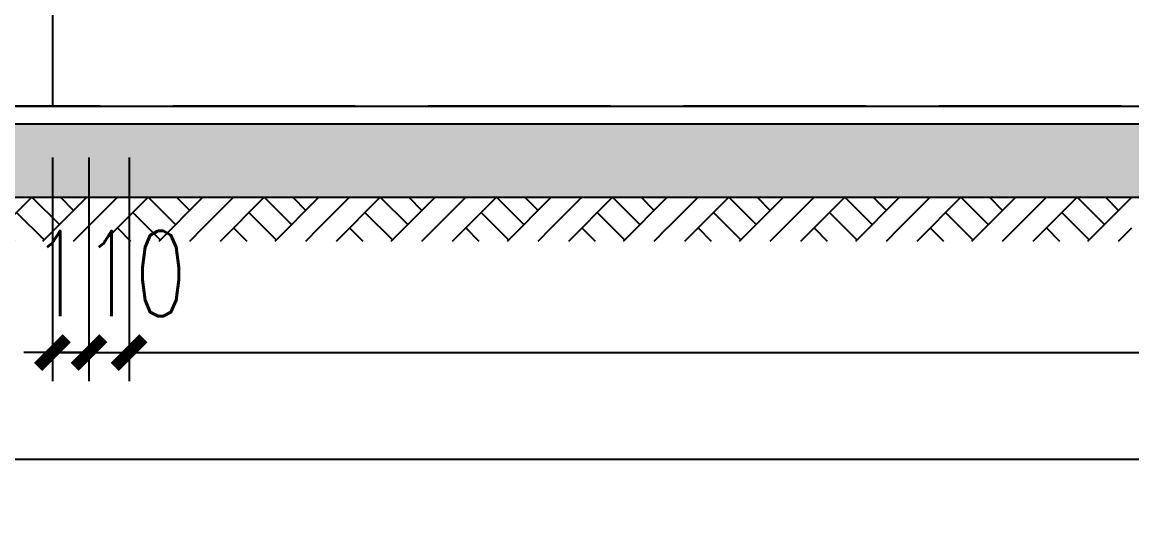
# Model space of a CAD drawing. Extents: x -1899985 to -450366, y 556196 to 2151267.
# Drawn here: x -1664694 to -1661651, y 567080 to 568487 of the extents above; entities that cross this region are included whole.
import ezdxf

# ---------------------------------------------------------------- set-up
doc = ezdxf.new("R2010")
doc.units = 0
doc.header["$LTSCALE"] = 1000
doc.header["$MEASUREMENT"] = 0
doc.linetypes.add('__DASH', pattern=[0.35, 0.25, -0.1])
doc.linetypes.add('DOTE', pattern=[2.42, 2, -0.2, 0.02, -0.2])
doc.layers.get('Defpoints').update_dxf_attribs({"color": 210})
for name, color, linetype in [('A-AXIS-DOTE', 14, 'DOTE'), ('A-AXIS-SYMB', 3, 'Continuous'), ('A-HATCH-1', 252, 'Continuous'), ('A-LIN-V', 9, 'Continuous'), ('A-SFCE', 30, 'Continuous'), ('AS-COLN', 6, 'Continuous'), ('COLUMN', 9, 'Continuous'), ('建-尺寸', 3, 'Continuous')]:
    doc.layers.add(name, color=color, linetype=linetype)
doc.styles.add('A-DIM_T3', font='SIMPLEX', dxfattribs={"width": 0.705882, "bigfont": 'GBCBIG'})
doc.dimstyles.new('A-DIM&&79', dxfattribs={"dimtxt": 233.773377, "dimasz": 78.579286, "dimexe": 78.579286, "dimexo": 78.579286, "dimgap": 99.206349, "dimtad": 1, "dimdec": 0, "dimzin": 0, "dimdsep": 46, "dimtxsty": 'A-DIM_T3', "dimblk": 'ARCHTICK', "dimcen": 0.09, "dimclrt": 7, "dimazin": 2, "dimtfac": 1, "dimtdec": 0, "dimtix": 1, "dimtmove": 2, "dimatfit": 3, "dimfxl": 0, "dimtolj": 1, "dimtzin": 0, "dimarcsym": 0})

# ---------------------------------------------------------------- blocks, each defined once
blk = doc.blocks.new('_ArchTick')
at = {"color": 0, "linetype": 'ByBlock', "const_width": 0.4}
blk.add_lwpolyline([(-0.5, -0.5), (0.5, 0.5)], dxfattribs=at)
blk = doc.blocks.new('*D504')
at = {"layer": 'Defpoints', "color": 0}
for p in [(-1636625, 568230), (-1636525, 568230), (-1636525, 567617.1)]:
    blk.add_point(p, dxfattribs=at)
at = {"layer": '建-尺寸', "color": 0, "lineweight": -2}
for p, q in [((-1636625, 568151.4), (-1636625, 567538.5)), ((-1636525, 568151.4), (-1636525, 567538.5)), ((-1636625, 567617.1), (-1636703.6, 567617.1)), ((-1636625, 567617.1), (-1636525, 567617.1)), ((-1636525, 567617.1), (-1636446.4, 567617.1))]:
    blk.add_line(p, q, dxfattribs=at)
at = {"layer": '建-尺寸', "color": 0, "lineweight": -2, "xscale": 78.57928649080975, "yscale": 78.57928649080975, "zscale": 78.57928649080975}
blk.add_blockref('_ArchTick', (-1636625, 567617.1), dxfattribs=at)
at = {"layer": '建-尺寸', "color": 0, "lineweight": -2, "xscale": 78.57928649080975, "yscale": 78.57928649080975, "zscale": 78.57928649080975, "rotation": 180}
blk.add_blockref('_ArchTick', (-1636525, 567617.1), dxfattribs=at)
at = {"layer": '建-尺寸', "color": 7, "insert": (-1637020, 567833.2), "char_height": 233.77, "attachment_point": 5, "style": 'A-DIM_T3'}
blk.add_mtext('\\A1;100', dxfattribs=at)
blk = doc.blocks.new('*D505')
at = {"layer": 'Defpoints', "color": 0}
for p in [(-1636525, 568230), (-1636415, 568230), (-1636415, 567617.1)]:
    blk.add_point(p, dxfattribs=at)
at = {"layer": '建-尺寸', "color": 0, "lineweight": -2}
for p, q in [((-1636525, 568151.4), (-1636525, 567538.5)), ((-1636415, 568151.4), (-1636415, 567538.5)), ((-1636525, 567617.1), (-1636603.6, 567617.1)), ((-1636525, 567617.1), (-1636415, 567617.1)), ((-1636415, 567617.1), (-1636336.4, 567617.1))]:
    blk.add_line(p, q, dxfattribs=at)
at = {"layer": '建-尺寸', "color": 0, "lineweight": -2, "xscale": 78.57928649080975, "yscale": 78.57928649080975, "zscale": 78.57928649080975}
blk.add_blockref('_ArchTick', (-1636525, 567617.1), dxfattribs=at)
at = {"layer": '建-尺寸', "color": 0, "lineweight": -2, "xscale": 78.57928649080975, "yscale": 78.57928649080975, "zscale": 78.57928649080975, "rotation": 180}
blk.add_blockref('_ArchTick', (-1636415, 567617.1), dxfattribs=at)
at = {"layer": '建-尺寸', "color": 7, "insert": (-1636470, 567833.2), "char_height": 233.77, "attachment_point": 5, "style": 'A-DIM_T3'}
blk.add_mtext('\\A1;110', dxfattribs=at)
blk = doc.blocks.new('*D506')
at = {"layer": 'Defpoints', "color": 0}
for p in [(-1636415, 568230), (-1627135, 568230), (-1627135, 567617.1)]:
    blk.add_point(p, dxfattribs=at)
at = {"layer": '建-尺寸', "color": 0, "lineweight": -2}
for p, q in [((-1636415, 568151.4), (-1636415, 567538.5)), ((-1627135, 568151.4), (-1627135, 567538.5)), ((-1636415, 567617.1), (-1627135, 567617.1))]:
    blk.add_line(p, q, dxfattribs=at)
at = {"layer": '建-尺寸', "color": 0, "lineweight": -2, "xscale": 78.57928649080975, "yscale": 78.57928649080975, "zscale": 78.57928649080975, "rotation": 180}
blk.add_blockref('_ArchTick', (-1636415, 567617.1), dxfattribs=at)
at = {"layer": '建-尺寸', "color": 0, "lineweight": -2, "xscale": 78.57928649080975, "yscale": 78.57928649080975, "zscale": 78.57928649080975}
blk.add_blockref('_ArchTick', (-1627135, 567617.1), dxfattribs=at)
at = {"layer": '建-尺寸', "color": 7, "insert": (-1631775, 567833.2), "char_height": 233.77, "attachment_point": 5, "style": 'A-DIM_T3'}
blk.add_mtext('\\A1;9280', dxfattribs=at)
blk = doc.blocks.new('$LinePat$素土夯实')
at = {"color": 0}
for p, q in [((0, -210), (210, 0)), ((120, -300), (420, 0)), ((420, 0), (607.5, -187.5)), ((495, -300), (795, 0)), ((615, 0), (705, -90)), ((315, -105), (502.5, -292.5)), ((210, -210), (300, -300)), ((705, -300), (795, -210))]:
    blk.add_line(p, q, dxfattribs=at)
blk = doc.blocks.new('5555rrrrrrrrrrr')
at = {"layer": '建-尺寸'}
dim = blk.add_linear_dim(base=(-1636525, 567617.1), p1=(-1636625, 568230), p2=(-1636525, 568230), angle=0, dimstyle='A-DIM&&79', dxfattribs=at)
dim.commit()
dim.dimension.update_dxf_attribs({"geometry": '*D504', "text_midpoint": (-1637020, 567833.2), "dimtype": 161})
for p1, p2, picture, middle in [((-1636525, 568230), (-1636415, 568230), '*D505', (-1636470, 567833.2)), ((-1636415, 568230), (-1627135, 568230), '*D506', (-1631775, 567833.2))]:
    dim = blk.add_aligned_dim(p1=p1, p2=p2, distance=-612.9, dimstyle='A-DIM&&79', dxfattribs=at)
    dim.commit()
    dim.dimension.update_dxf_attribs({"geometry": picture, "text_midpoint": middle})

msp = doc.modelspace()

# ---------------------------------------------------------------- hatches: boundary and pattern name
at = {"layer": 'A-HATCH-1'}
h = msp.add_hatch(dxfattribs=at)
h.set_pattern_fill('混凝土', color=256, scale=50)
h.set_pattern_definition([(50, (0, 50), (358.63009, -31.376067), [37.5, -412.5]), (355, (0, 50), (-69.37567, 376.09607), [30, -330]), (100.4514, (29.9, 47.4), (289.25469, 344.71977), [31.870095, -350.571056]), (46.1842, (0, 150), (533.62052, -82.75951), [56.25, -618.75]), (96.6356, (44.47, 143.1), (467.33135, 487.05894), [47.80514, -525.8565]), (351.1842, (0, 150), (467.33097, 487.0593), [45, -495]), (21, (50, 125), (298.453526, -201.309445), [37.5, -412.5]), (326, (50, 125), (121.657666, 362.57502), [30, -330]), (71.4514, (74.87, 108.22), (420.111314, 161.26525), [31.870095, -350.571056]), (37.5, (0, 50), (6.079928, 166.446927), [0, -326, 0, -335, 0, -331.25]), (7.5, (0, 50), (131.534769, 197.205856), [0, -191, 0, -318.5, 0, -126.25]), (327.5, (-111.5, 50), (266.911218, -11.277436), [0, -125, 0, -390, 0, -517.5]), (317.5, (-161.5, 50), (291.593085, 50.05249), [0, -162.5, 0, -259, 0, -367.5])])
h.paths.add_polyline_path([(-1669310.4, 568007.5), (-1654310.4, 568007.5), (-1654310.4, 568207.5), (-1669310.4, 568207.5)])

# ---------------------------------------------------------------- linework, layer by layer
at = {"layer": 'A-AXIS-DOTE', "linetype": '__DASH', "ltscale": 2}
msp.add_line((-1647680.2, 568257.5), (-1785568.2, 568257.5), dxfattribs=at)
at = {"layer": 'A-AXIS-SYMB'}
msp.add_lwpolyline([(-1780738.3, 567290), (-1717102.4, 567290), (-1717026, 567500), (-1716951.9, 567080), (-1716877.4, 567290), (-1653241.5, 567290)], dxfattribs=at)
at = {"layer": 'A-SFCE'}
msp.add_line((-1669410.4, 568257.5), (-1653810.4, 568257.5), dxfattribs=at)
at = {"layer": 'AS-COLN'}
msp.add_lwpolyline([(-1669610.4, 568007.5), (-1654310.4, 568007.5), (-1654310.4, 568207.5), (-1669610.4, 568207.5)], dxfattribs=at)
at = {"layer": 'COLUMN'}
for p, q in [((-1664610.4, 575587.5), (-1664610.4, 568257.5)), ((-1664610.4, 568257.5), (-1665410.4, 568257.5))]:
    msp.add_line(p, q, dxfattribs=at)

# ---------------------------------------------------------------- block references
at = {"layer": 'A-HATCH-1', "xscale": 0.4004620719068419, "yscale": 0.4, "zscale": 0.4}
for p in [(-1664834.9, 568007.5), (-1664516.5, 568007.5), (-1664198.2, 568007.5), (-1663879.8, 568007.5), (-1663561.4, 568007.5), (-1663243.1, 568007.5), (-1662924.7, 568007.5), (-1662606.3, 568007.5), (-1662288, 568007.5), (-1661969.6, 568007.5)]:
    msp.add_blockref('$LinePat$素土夯实', p, dxfattribs=at)
at = {"layer": 'A-LIN-V'}
msp.add_blockref('5555rrrrrrrrrrr', (-27985.4, -35), dxfattribs=at)

doc.saveas('drawing.dxf')
